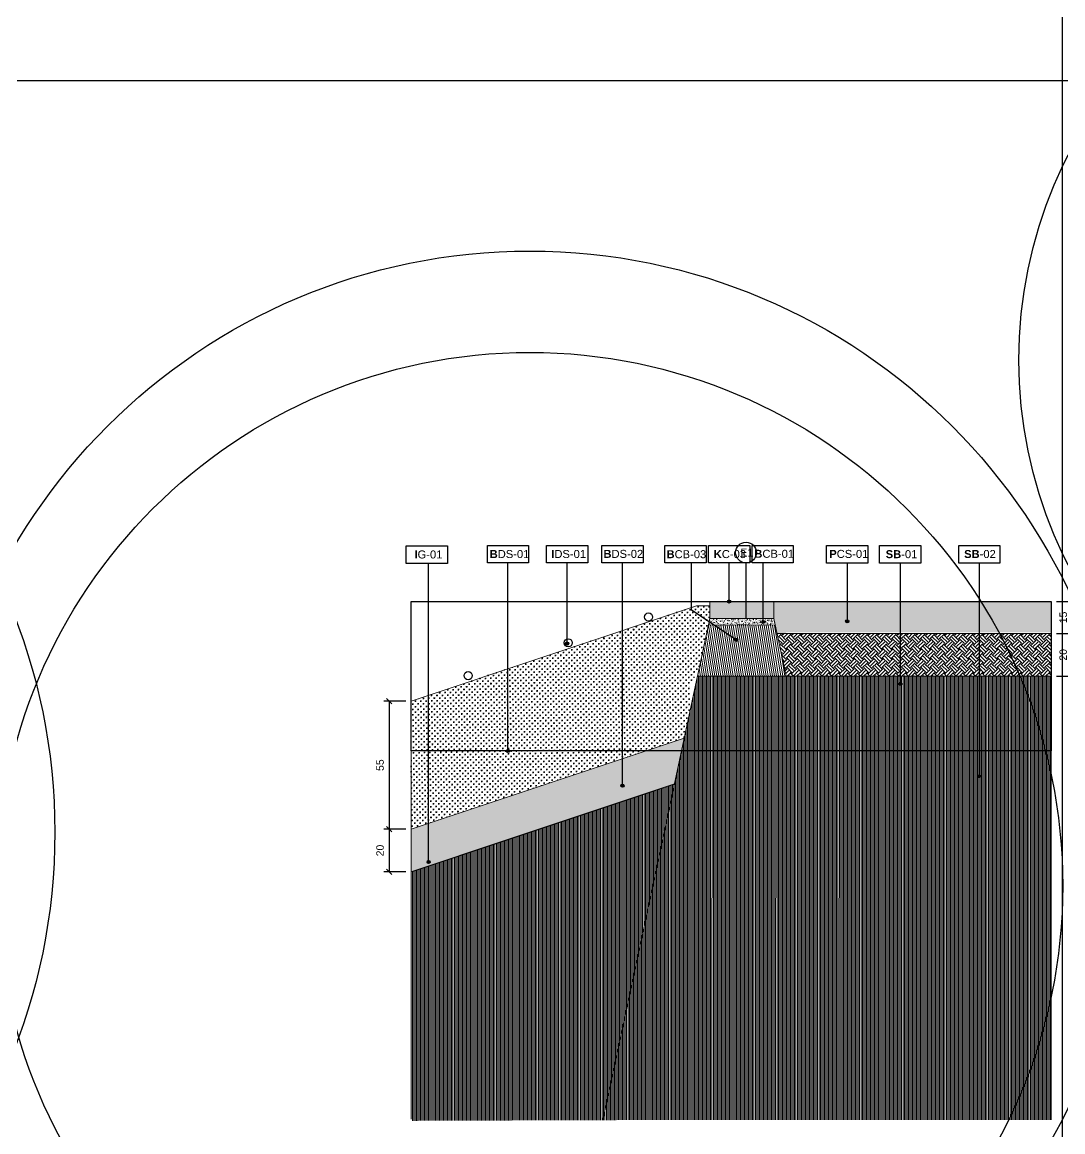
# Model space of a CAD drawing. Header units: metres. Extents: x -325 to 301, y -147 to 149.
# Drawn here: x 17.36 to 22.24, y 68.53 to 73.73 of the extents above; entities that cross this region are included whole.
import ezdxf

# ---------------------------------------------------------------- set-up
doc = ezdxf.new("R2010")
doc.units = ezdxf.units.M
doc.linetypes.add('ACAD_ISO03W100', pattern=[30, 12, -18])
doc.layers.get('Defpoints').update_dxf_attribs({"lineweight": 13})
for name, color, linetype, plot in [('-aux', 50, 'Continuous', False), ('-AUX-QAD', 5, 'Continuous', False), ('-AUX-TWQ', 1, 'Continuous', False), ('-AUX_RIM', 2, 'Continuous', False)]:
    doc.layers.add(name, color=color, linetype=linetype, plot=plot)
doc.layers.add('0-TX-1_25', color=7, linetype='Continuous', true_color=0x3f4f7f)
doc.layers.add('3-TR-paviment fort', color=7, linetype='Continuous', true_color=0xd1d1d1)
for name, color, linetype in [('02-L-Geotextile', 32, 'Continuous'), ('02-TRAÇ-D-linia 2', 251, 'Continuous'), ('10-DET-encoixinat', 37, 'Continuous'), ('10-DET_TERRENY_sol estructural', 251, 'Continuous'), ('A-KEYPLAN_HATCH', 7, 'Continuous'), ('A_TEXT_2', 7, 'Continuous'), ('EIT_2 projeccio', 252, 'Continuous')]:
    doc.layers.add(name, color=color, linetype=linetype)
for name, color, linetype, lineweight in [('1-CM', 7, 'Continuous', 0), ('2-L-secció', 1, 'Continuous', 0), ('3-TR Formigó', 252, 'Continuous', 0), ('3-TR Seleccionat', 44, 'Continuous', 0), ('3-TR Tot-u', 37, 'Continuous', 0)]:
    doc.layers.add(name, color=color, linetype=linetype, lineweight=lineweight)
doc.layers.add('3-TR tot_u', color=7, linetype='Continuous', lineweight=5, true_color=0x787878)
doc.styles.get("Standard").update_dxf_attribs({"font": 'arial.ttf'})
doc.styles.add('x-llegenda materials$0$ENGRAVERS', font='TT0586M.TTF')
doc.dimstyles.new('ISO-25', dxfattribs={"dimtxt": 0.1, "dimasz": 0.1, "dimexe": 0.1, "dimexo": 0.1, "dimgap": 0.1, "dimtad": 1, "dimdec": 0, "dimlfac": 100, "dimzin": 9, "dimtxsty": 'Standard', "dimblk": 'OBLIQUE', "dimcen": 0.1, "dimadec": 0, "dimazin": 0, "dimtfac": 1, "dimtdec": 0, "dimtmove": 0, "dimatfit": 3, "dimldrblk": 'OBLIQUE', "dimfxl": 1, "dimarcsym": 0})
pattern_1 = [(91, (5.02608, 1.390441), (-0.0129197113, 0.0124764202), [0.00635, -0.01905]), (181, (5.029199, 1.393671), (-0.0124764202, -0.0129197113), [0.00635, -0.01905])]

# ---------------------------------------------------------------- blocks, each defined once
blk = doc.blocks.new('hatch keyplan 2')
at = {"layer": 'A-KEYPLAN_HATCH'}
blk.add_lwpolyline([(0, 0.00548), (0.01287, 0.00548), (0.01287, 0), (0, 0)], close=True, dxfattribs=at)
blk = doc.blocks.new('hatch keyplan')
at = {"layer": 'A-KEYPLAN_HATCH'}
blk.add_blockref('hatch keyplan 2', (1.43058, 0.85215), dxfattribs=at)
blk = doc.blocks.new('B-DS01')
at = {"layer": 'A-KEYPLAN_HATCH'}
blk.add_blockref('hatch keyplan', (-1.43058, -0.85215), dxfattribs=at)
at = {"layer": 'A_TEXT_2', "insert": (-0.0008, 0.00403), "char_height": 0.0025, "attachment_point": 1}
blk.add_mtext_dynamic_manual_height_columns('\\pi0.00152;{\\fArial|b1|i0|c0|p34;B}DS-01', width=0.0145619, gutter_width=0.015, heights=[0], dxfattribs=at)
blk = doc.blocks.new('B-DS02')
at = {"layer": 'A-KEYPLAN_HATCH'}
blk.add_blockref('hatch keyplan', (-1.43058, -0.85215), dxfattribs=at)
at = {"layer": 'A_TEXT_2', "insert": (-0.0008, 0.00408), "char_height": 0.0025, "attachment_point": 1}
blk.add_mtext_dynamic_manual_height_columns('\\pi0.00129;{\\fArial|b1|i0|c0|p34;B}DS-02', width=0.0145619, gutter_width=0.015, heights=[0], dxfattribs=at)
blk = doc.blocks.new('I-06A')
at = {"layer": 'A-KEYPLAN_HATCH'}
blk.add_blockref('hatch keyplan', (-1.43058, -0.85215), dxfattribs=at)
at = {"layer": 'A_TEXT_2', "insert": (-0.0008, 0.00405), "char_height": 0.0025, "attachment_point": 1}
blk.add_mtext_dynamic_manual_height_columns('\\pi0.00229;{\\fArial|b1|i0|c0|p34;I}DS-01', width=0.0145619, gutter_width=0.015, heights=[0], dxfattribs=at)
blk = doc.blocks.new('K02')
at = {"layer": 'A-KEYPLAN_HATCH'}
blk.add_blockref('hatch keyplan', (-1.43058, -0.85215), dxfattribs=at)
at = {"layer": 'A_TEXT_2', "insert": (-0.0008, 0.00402), "char_height": 0.0025, "attachment_point": 1}
blk.add_mtext_dynamic_manual_height_columns('\\pi0.00244;{\\fArial|b1|i0|c0|p34;K}C-03', width=0.0145619, gutter_width=0.015, heights=[0], dxfattribs=at)
blk = doc.blocks.new('B-CB03')
at = {"layer": 'A-KEYPLAN_HATCH'}
blk.add_blockref('hatch keyplan', (-1.43058, -0.85215), dxfattribs=at)
at = {"layer": 'A_TEXT_2', "insert": (-0.0008, 0.00398), "char_height": 0.0025, "attachment_point": 1}
blk.add_mtext_dynamic_manual_height_columns('\\pi0.00128;{\\fArial|b1|i0|c0|p34;B}CB-03', width=0.0145619, gutter_width=0.015, heights=[0], dxfattribs=at)
blk = doc.blocks.new('B-CB01')
at = {"layer": 'A-KEYPLAN_HATCH'}
blk.add_blockref('hatch keyplan', (-1.43058, -0.85215), dxfattribs=at)
at = {"layer": 'A_TEXT_2', "insert": (-0.0008, 0.00411), "char_height": 0.0025, "attachment_point": 1}
blk.add_mtext_dynamic_manual_height_columns('\\pi0.00152;{\\fArial|b1|i0|c0|p34;B}CB-01', width=0.0145619, gutter_width=0.015, heights=[0], dxfattribs=at)
blk = doc.blocks.new('POINT')
at = {"layer": '0-TX-1_25'}
h = blk.add_hatch(dxfattribs=at)
h.set_pattern_fill('ANGLE', color=256)
h.set_pattern_definition([(0, (-83.747, -12.726), (0, 6.985), [5.08, -1.905]), (90, (-83.747, -12.726), (-6.985, 4e-16), [5.08, -1.905])])
edge = h.paths.add_edge_path()
edge.add_arc((0, 0), 0.0075, 0, 360)
h = blk.add_hatch(color=256, dxfattribs=at)
h.dxf.hatch_style = 1
edge = h.paths.add_edge_path()
edge.add_arc((0, 0), 0.0075, 0, 360)
blk.add_circle((0, 0), 0.0075, dxfattribs=at)
blk = doc.blocks.new('_Oblique')
at = {"color": 0, "lineweight": -2}
blk.add_line((-0.5, -0.5), (0.5, 0.5), dxfattribs=at)
blk = doc.blocks.new('*D1116')
at = {"layer": '0-TX-1_25', "color": 0, "lineweight": -2, "transparency": 16777216}
for p, q in [((22.2057, 71.0166), (22.3054, 71.0166)), ((22.2804, 71.0166), (22.2804, 70.8666)), ((22.2057, 70.8666), (22.3054, 70.8666))]:
    blk.add_line(p, q, dxfattribs=at)
at = {"layer": 'Defpoints', "color": 0, "transparency": 16777216}
for p in [(22.1807, 71.0166), (22.1807, 70.8666), (22.2804, 70.8666)]:
    blk.add_point(p, dxfattribs=at)
at = {"layer": '0-TX-1_25', "color": 0, "lineweight": -2, "transparency": 16777216, "xscale": 0.025, "yscale": 0.025, "zscale": 0.025}
for p, rotation in [((22.2804, 71.0166), 90), ((22.2804, 70.8666), 270)]:
    blk.add_blockref('_Oblique', p, dxfattribs=dict(at, rotation=rotation))
at = {"layer": '0-TX-1_25', "color": 0, "transparency": 16777216, "insert": (22.2376, 70.9416), "char_height": 0.035, "attachment_point": 5, "rotation": 90}
blk.add_mtext('15', dxfattribs=at)
blk = doc.blocks.new('*D1117')
at = {"layer": '0-TX-1_25', "color": 0, "lineweight": -2, "transparency": 16777216}
for p, q in [((22.2057, 70.8666), (22.3054, 70.8666)), ((22.2804, 70.8666), (22.2804, 70.6666)), ((22.2057, 70.6666), (22.3054, 70.6666))]:
    blk.add_line(p, q, dxfattribs=at)
at = {"layer": 'Defpoints', "color": 0, "transparency": 16777216}
for p in [(22.1807, 70.8666), (22.1807, 70.6666), (22.2804, 70.6666)]:
    blk.add_point(p, dxfattribs=at)
at = {"layer": '0-TX-1_25', "color": 0, "lineweight": -2, "transparency": 16777216, "xscale": 0.025, "yscale": 0.025, "zscale": 0.025}
for p, rotation in [((22.2804, 70.8666), 90), ((22.2804, 70.6666), 270)]:
    blk.add_blockref('_Oblique', p, dxfattribs=dict(at, rotation=rotation))
at = {"layer": '0-TX-1_25', "color": 0, "transparency": 16777216, "insert": (22.2376, 70.7666), "char_height": 0.035, "attachment_point": 5, "rotation": 90}
blk.add_mtext('20', dxfattribs=at)
blk = doc.blocks.new('PCS01')
at = {"layer": 'A-KEYPLAN_HATCH'}
blk.add_blockref('hatch keyplan', (-1.42958, -0.85215), dxfattribs=at)
at = {"layer": 'A_TEXT_2', "insert": (0.0002, 0.00411), "char_height": 0.0025, "attachment_point": 1}
blk.add_mtext_dynamic_manual_height_columns('\\pi0.00161;{\\fArial|b1|i0|c0|p34;P}CS-01', width=0.0145619, gutter_width=0.015, heights=[0], dxfattribs=at)
blk = doc.blocks.new('SB-01')
at = {"layer": 'A-KEYPLAN_HATCH'}
blk.add_blockref('hatch keyplan', (-1.43058, -0.85215), dxfattribs=at)
at = {"layer": 'A_TEXT_2', "insert": (-0.0008, 0.00403), "char_height": 0.0025, "attachment_point": 1}
blk.add_mtext_dynamic_manual_height_columns('\\pi0.00271;{\\fArial|b1|i0|c0|p34;SB}-01', width=0.0145619, gutter_width=0.015, heights=[0], dxfattribs=at)
blk = doc.blocks.new('SB-02')
at = {"layer": 'A-KEYPLAN_HATCH'}
blk.add_blockref('hatch keyplan', (-1.43058, -0.85215), dxfattribs=at)
at = {"layer": 'A_TEXT_2', "insert": (-0.0008, 0.00408), "char_height": 0.0025, "attachment_point": 1}
blk.add_mtext_dynamic_manual_height_columns('\\pi0.00249;{\\fArial|b1|i0|c0|p34;SB}-02', width=0.0145619, gutter_width=0.015, heights=[0], dxfattribs=at)
blk = doc.blocks.new('*U460')
at = {"layer": '-aux'}
blk.add_lwpolyline([(0, 0.7), (3, 0.7), (3, 0), (0, 0), (0, 0.7)], dxfattribs=at)
blk = doc.blocks.new('*D1328')
at = {"layer": '0-TX-1_25', "color": 0, "lineweight": -2, "transparency": 16777216}
for p, q in [((19.1557, 70.5499), (19.053, 70.5499)), ((19.078, 70.5499), (19.078, 69.9498)), ((19.1557, 69.9498), (19.053, 69.9498))]:
    blk.add_line(p, q, dxfattribs=at)
at = {"layer": 'Defpoints', "color": 0, "transparency": 16777216}
for p in [(19.1807, 70.5499), (19.078, 69.9498), (19.1807, 69.9498)]:
    blk.add_point(p, dxfattribs=at)
at = {"layer": '0-TX-1_25', "color": 0, "lineweight": -2, "transparency": 16777216, "xscale": 0.025, "yscale": 0.025, "zscale": 0.025}
for p, rotation in [((19.078, 70.5499), 90), ((19.078, 69.9498), 270)]:
    blk.add_blockref('_Oblique', p, dxfattribs=dict(at, rotation=rotation))
at = {"layer": '0-TX-1_25', "color": 0, "transparency": 16777216, "insert": (19.0353, 70.2498), "char_height": 0.035, "attachment_point": 5, "rotation": 90}
blk.add_mtext('55', dxfattribs=at)
blk = doc.blocks.new('*D1327')
at = {"layer": '0-TX-1_25', "color": 0, "lineweight": -2, "transparency": 16777216}
for p, q in [((19.1557, 69.9498), (19.053, 69.9498)), ((19.078, 69.9498), (19.078, 69.7498)), ((19.1557, 69.7498), (19.053, 69.7498))]:
    blk.add_line(p, q, dxfattribs=at)
at = {"layer": 'Defpoints', "color": 0, "transparency": 16777216}
for p in [(19.1807, 69.9498), (19.078, 69.7498), (19.1807, 69.7498)]:
    blk.add_point(p, dxfattribs=at)
at = {"layer": '0-TX-1_25', "color": 0, "lineweight": -2, "transparency": 16777216, "xscale": 0.025, "yscale": 0.025, "zscale": 0.025}
for p, rotation in [((19.078, 69.9498), 90), ((19.078, 69.7498), 270)]:
    blk.add_blockref('_Oblique', p, dxfattribs=dict(at, rotation=rotation))
at = {"layer": '0-TX-1_25', "color": 0, "transparency": 16777216, "insert": (19.0352, 69.8498), "char_height": 0.035, "attachment_point": 5, "rotation": 90}
blk.add_mtext('20', dxfattribs=at)
blk = doc.blocks.new('IG01')
at = {"layer": 'A-KEYPLAN_HATCH', "xscale": 10, "yscale": 10, "zscale": 10}
blk.add_blockref('hatch keyplan', (-14.3058, -8.5215), dxfattribs=at)
at = {"layer": 'A_TEXT_2', "insert": (-0.008, 0.0405), "char_height": 0.025, "attachment_point": 1}
blk.add_mtext_dynamic_manual_height_columns('\\pi0.03354;{\\fArial|b1|i0|c0|p34;I}G-01', width=0.145619, gutter_width=0.15, heights=[0], dxfattribs=at)

msp = doc.modelspace()

# ---------------------------------------------------------------- hatches: boundary and pattern name
at = {"layer": '10-DET-encoixinat'}
h = msp.add_hatch(dxfattribs=at)
h.set_pattern_fill('CROSS', color=256, scale=0.002, angle=91)
h.set_pattern_definition(pattern_1)
h.paths.add_polyline_path([(20.5405, 70.7482), (20.5807, 70.9367), (20.5807, 70.9954), (20.5178, 70.9956), (20.3837, 70.9509), (20.3837, 70.8203)])
h = msp.add_hatch(dxfattribs=at)
h.set_pattern_fill('CROSS', color=256, scale=0.002, angle=91)
h.set_pattern_definition(pattern_1)
h.paths.add_polyline_path([(20.4611, 70.3764), (20.4879, 70.5019), (20.4879, 70.6166), (20.5307, 70.7089), (20.5475, 70.745), (20.3837, 70.8203), (20.3837, 70.9509), (19.6969, 70.722), (19.6969, 70.1218)])
h = msp.add_hatch(dxfattribs=at)
h.set_pattern_fill('CROSS', color=256, scale=0.002, angle=91)
h.set_pattern_definition(pattern_1)
h.paths.add_polyline_path([(19.1807, 70.5499), (19.1807, 69.9498), (19.6969, 70.1218), (19.6969, 70.722)])
at = {"layer": '10-DET_TERRENY_sol estructural'}
h = msp.add_hatch(dxfattribs=at)
h.set_pattern_fill('AR-SAND', color=256, scale=0.0002, angle=-44.3017)
h.set_pattern_definition([(353.198293, (-2.052421, 75.788467), (0.006607463, 0.0072286904), [0, -0.0077216, 0, -0.008636, 0, -0.008255]), (323.198293, (-2.052421, 75.788467), (0.016447362, 0.003980962), [0, -0.0041656, 0, -0.0069596, 0, -0.002667]), (283.198293, (-2.056893, 75.7928315), (0.0113418964, -0.0110285894), [0, -0.00254, 0, -0.009144, 0, -0.011938]), (273.198293, (-2.056893, 75.792831), (0.0140431584, -0.00747503), [0, -0.00127, 0, -0.0059944, 0, -0.006858])])
h.paths.add_polyline_path([(19.1807, 69.9498), (19.1807, 69.7498), (20.4151, 70.1611), (20.4611, 70.3764)])
at = {"layer": '3-TR Formigó'}
h = msp.add_hatch(dxfattribs=at)
h.set_pattern_fill('ANSI31', color=256, scale=0.003, angle=234.1752, style=0)
h.set_pattern_definition([(279.17524, (23.564911, 70.615876), (0.00940313, 0.001518806), [])])
h.paths.add_polyline_path([(20.5234, 70.6666), (20.9385, 70.6666), (20.8874, 70.9059), (20.5753, 70.9064)])
at = {"layer": '3-TR Seleccionat'}
h = msp.add_hatch(dxfattribs=at)
h.set_pattern_fill('ANSI31', color=256, scale=0.002, angle=45, style=0)
h.set_pattern_definition([(90, (-441052.663088, -650765.8508914), (-0.00635, 1e-18), [])])
h.paths.add_polyline_path([(20.5231, 70.6666), (20.4879, 70.5019), (20.0789, 68.5872), (22.1807, 68.5885), (22.1807, 70.6666)])
h = msp.add_hatch(dxfattribs=at)
h.set_pattern_fill('ANSI31', color=256, scale=0.002, angle=45, style=0)
h.set_pattern_definition([(90, (5.02608, 1.390441), (-0.00635, 0), [])])
h.paths.add_polyline_path([(19.1807, 69.7498), (19.1807, 68.584), (20.0789, 68.5872), (20.4151, 70.1611)])
at = {"layer": '3-TR Tot-u'}
h = msp.add_hatch(dxfattribs=at)
h.set_pattern_fill('EARTH', color=256, scale=0.005, angle=-80.8248, style=0)
h.set_pattern_definition([(44.999999995, (-269509.999555, 738633.012828), (3.8e-12, 0.0449012806053), [0.03175, -0.03175]), (44.999999995, (-269510.007974, 738633.021247), (3.8e-12, 0.0449012806053), [0.03175, -0.03175]), (44.999999995, (-269510.016393, 738633.029666), (3.8e-12, 0.0449012806053), [0.03175, -0.03175]), (134.999999995, (-269510.016393, 738633.03528), (-0.0449012806053, 3.8e-12), [0.03175, -0.03175]), (134.999999995, (-269510.007974, 738633.043698), (-0.0449012806053, 3.8e-12), [0.03175, -0.03175]), (134.999999995, (-269509.999555, 738633.052117), (-0.0449012806053, 3.8e-12), [0.03175, -0.03175])])
h.paths.add_polyline_path([(20.9384, 70.6666), (22.1807, 70.6666), (22.1807, 70.8666), (20.8958, 70.8666), (20.9283, 70.7141)])
at = {"layer": '3-TR tot_u'}
h = msp.add_hatch(dxfattribs=at)
h.set_pattern_fill('AR-CONC', color=256, scale=0.0002, angle=90.2664)
h.set_pattern_definition([(140.266414, (5.02608, 0), (0.003018359, 0.036451363), [0.00381, -0.04191]), (85.266414, (5.02608, 0), (-0.038178181, -0.007226283), [0.003048, -0.033528117]), (190.71786, (5.02633, 0.003038), (-0.035159821, 0.02922508), [0.003238002, -0.035618049]), (136.450614, (5.01592, -4.7e-05), (0.008156283, 0.05425432), [0.005715, -0.062865]), (186.90197, (5.0166, 0.004474), (-0.049705466, 0.047250218), [0.004857005, -0.05342712]), (81.450565, (5.01592, -5e-05), (-0.049705466, 0.047250218), [0.004571993, -0.050291946]), (111.266414, (5.018436, 0.005045), (0.020311824, 0.030417653), [0.00381, -0.04191]), (56.266414, (5.018436, 0.005045), (-0.036894668, 0.012188985), [0.003048, -0.033528]), (161.71786, (5.02013, 0.00758), (-0.016582845, 0.042606638), [0.003238002, -0.035617988]), (127.766414, (5.02608, 0), (-0.0169136972, 0.0005390813), [0, -0.0331216, 0, -0.034036, 0, -0.033655]), (97.766414, (5.02608, 0), (-0.020098038, 0.0132706243), [0, -0.0194056, 0, -0.0323596, 0, -0.012827]), (57.766414, (5.026132, -0.011328), (0.0010196429, 0.0271231534), [0, -0.0127, 0, -0.039624, 0, -0.052578]), (47.766414, (5.026156, -0.016408), (-0.005222997, 0.0296018704), [0, -0.01651, 0, -0.0263144, 0, -0.037338])])
edge = h.paths.add_edge_path()
edge.add_line((20.8807, 71.0166), (22.1807, 71.0166))
edge.add_line((22.1807, 71.0166), (22.1807, 70.8726))
edge.add_line((22.1807, 70.8726), (20.9387, 70.8726))
edge.add_line((20.9387, 70.8726), (20.9387, 70.8666))
edge.add_line((20.9387, 70.8666), (20.8932, 70.8666))
edge.add_arc((20.8935, 70.8636), 0.003, 96.0457, 180)
edge.add_arc((20.8935, 70.8636), 0.003, 180, 360)
edge.add_arc((20.8935, 70.8636), 0.003, 360, 443.9543)
edge.add_line((20.8938, 70.8666), (21.1432, 70.8666))
edge.add_arc((21.1435, 70.8636), 0.003, 96.0457, 180)
edge.add_arc((21.1435, 70.8636), 0.003, 180, 360)
edge.add_arc((21.1435, 70.8636), 0.003, 360, 443.9543)
edge.add_line((21.1438, 70.8666), (21.3932, 70.8666))
edge.add_arc((21.3935, 70.8636), 0.003, 96.0457, 180)
edge.add_arc((21.3935, 70.8636), 0.003, 180, 360)
edge.add_arc((21.3935, 70.8636), 0.003, 360, 443.9543)
edge.add_line((21.3938, 70.8666), (21.6432, 70.8666))
edge.add_arc((21.6435, 70.8636), 0.003, 96.0457, 180)
edge.add_arc((21.6435, 70.8636), 0.003, 180, 360)
edge.add_arc((21.6435, 70.8636), 0.003, 0, 83.9543)
edge.add_line((21.6438, 70.8666), (21.8932, 70.8666))
edge.add_arc((21.8935, 70.8636), 0.003, 96.0457, 180)
edge.add_arc((21.8935, 70.8636), 0.003, 180, 360)
edge.add_arc((21.8935, 70.8636), 0.003, 360, 443.9543)
edge.add_line((21.8938, 70.8666), (22.1432, 70.8666))
edge.add_arc((22.1435, 70.8636), 0.003, 96.0457, 180)
edge.add_arc((22.1435, 70.8636), 0.003, 180, 360)
edge.add_arc((22.1435, 70.8636), 0.003, 360, 443.9543)
edge.add_line((22.1438, 70.8666), (22.1807, 70.8666))
edge.add_line((22.1807, 70.8666), (20.8959, 70.8661))
edge.add_line((20.8959, 70.8661), (20.9027, 70.8339))
edge.add_line((20.9027, 70.8339), (20.8809, 70.9359))
edge.add_line((20.8809, 70.9359), (20.8807, 71.0166))
h = msp.add_hatch(dxfattribs=at)
h.set_pattern_fill('AR-CONC', color=256, scale=9e-05, angle=89.1201)
h.set_pattern_definition([(139.120136, (-63.291709, 49.787724), (0.0016861337, 0.0163726586), [0.0017145, -0.0188595]), (84.120136, (-63.291709, 49.787724), (-0.0172417962, -0.002907487), [0.0013716, -0.0150876526]), (189.57158, (-63.291568, 49.789088), (-0.0155556617, 0.0134651714), [0.0014571008, -0.016028122]), (135.304336, (-63.29628, 49.787794), (0.0041580035, 0.024336133), [0.00257175, -0.02828925]), (185.755694, (-63.295934, 49.789822), (-0.021937625, 0.021705804), [0.002185652, -0.024042205]), (80.304287, (-63.29628, 49.787794), (-0.021937625, 0.021705804), [0.002057397, -0.022631376]), (110.120136, (-63.295102, 49.790062), (0.0094123187, 0.0135023525), [0.0017145, -0.0188595]), (55.120136, (-63.295102, 49.790062), (-0.01648955, 0.0058160805), [0.0013716, -0.0150876]), (160.57158, (-63.294318, 49.791187), (-0.0070772314, 0.019318433), [0.0014571008, -0.0160280944]), (126.620136, (-63.291709, 49.787724), (-0.00760478767, 0.00039479935), [0, -0.01490472, 0, -0.0153162, 0, -0.01514475]), (96.620136, (-63.291709, 49.787724), (-0.0089228417, 0.0061515134), [0, -0.00873252, 0, -0.01456182, 0, -0.00577215]), (56.620136, (-63.291787, 49.7826265), (0.0007029168, 0.0121937974), [0, -0.005715, 0, -0.0178308, 0, -0.0236601]), (46.620136, (-63.291822, 49.780341), (-0.002083395, 0.0133651946), [0, -0.0074295, 0, -0.01184148, 0, -0.0168021])])
h.paths.add_polyline_path([(20.8874, 70.9059), (20.8809, 70.9364), (20.5841, 70.9363), (20.575, 70.9051)])
at = {"layer": '3-TR-paviment fort'}
msp.add_hatch(color=256, dxfattribs=at).paths.add_polyline_path([(20.5807, 71.0166), (20.8807, 71.0159), (20.8806, 70.9361), (20.5805, 70.9366)])

# ---------------------------------------------------------------- linework, layer by layer
at = {"layer": '-aux'}
for points in [[(22.2345, 3.4567), (22.2345, 133.4567)], [(12.2345, 73.4567), (142.2345, 73.4567)]]:
    msp.add_lwpolyline(points, dxfattribs=at)
at = {"layer": '-AUX-QAD'}
msp.add_circle((24.1392, 72.1478), 2.1094, dxfattribs=at)
at = {"layer": '-AUX-TWQ'}
msp.add_circle((24.1194, 67.2191), 1.9853, dxfattribs=at)
at = {"layer": '-AUX_RIM'}
for centre, radius in [((14.7108, 69.9351), 2.7998), ((19.7369, 69.8583), 2.7998), ((19.7369, 69.6851), 2.4982)]:
    msp.add_circle(centre, radius, dxfattribs=at)
at = {"layer": '0-TX-1_25'}
for points in [[(19.263, 69.7959), (19.263, 71.1949)], [(19.6346, 70.3166), (19.6346, 71.1971)], [(19.912, 70.8195), (19.912, 71.1971)], [(20.1714, 70.1533), (20.1714, 71.1971)], [(20.7052, 70.8373), (20.4951, 70.9754), (20.495, 71.1971)], [(20.6714, 71.0164), (20.6713, 71.1971)], [(20.7506, 70.939), (20.7506, 71.1971)], [(20.8315, 70.9201), (20.8315, 71.1971)], [(21.2252, 71.1965), (21.2252, 70.9238)], [(21.4732, 71.1965), (21.4732, 70.6311)], [(21.8442, 71.1971), (21.8442, 70.1973)]]:
    msp.add_lwpolyline(points, dxfattribs=at)
msp.add_circle((20.7506, 71.2457), 0.0486, dxfattribs=at)
at = {"layer": '02-L-Geotextile', "linetype": 'ACAD_ISO03W100', "ltscale": 0.002, "const_width": 0.005}
msp.add_lwpolyline([(19.1859, 69.7515), (20.4151, 70.1611), (20.5231, 70.6666)], dxfattribs=at)
at = {"layer": '02-TRAÇ-D-linia 2'}
for centre in [(20.2938, 70.9438), (19.9172, 70.8226, 0), (19.4483, 70.6691, 0)]:
    msp.add_circle(centre, 0.0191, dxfattribs=at)
at = {"layer": '1-CM'}
for p, q in [((22.1807, 71.0166), (20.8807, 71.0166)), ((22.1807, 71.0166), (20.8807, 71.0166)), ((22.1807, 70.8666), (20.8958, 70.8666)), ((22.1807, 70.6666), (20.523, 70.6666))]:
    msp.add_line(p, q, dxfattribs=at)
for points in [[(20.8807, 71.0159), (20.5807, 71.0166), (20.5805, 70.9366), (20.8806, 70.9361), (20.8807, 71.0159)], [(20.5178, 70.9956), (19.1807, 70.5499)], [(20.5178, 70.9956), (20.5807, 70.9954)], [(20.5807, 70.9366), (20.2818, 69.5369)], [(20.9385, 70.6666), (20.8809, 70.9364), (20.5809, 70.9364), (20.5231, 70.6666)], [(20.5809, 70.9364), (20.8806, 70.9359)], [(20.5753, 70.9064), (20.8874, 70.9059)], [(20.4611, 70.3764), (19.1807, 69.9498)], [(20.4151, 70.1611), (19.1807, 69.7498)], [(19.1807, 69.7498), (20.4151, 70.1611)], [(20.2818, 69.5369), (20.0789, 68.5872)]]:
    msp.add_lwpolyline(points, dxfattribs=at)
at = {"layer": '2-L-secció'}
msp.add_line((22.1807, 71.0166), (22.1807, 68.5885), dxfattribs=at)
msp.add_lwpolyline([(19.1807, 70.5499), (19.1807, 68.5914)], dxfattribs=at)
at = {"layer": 'EIT_2 projeccio'}
msp.add_lwpolyline([(20.4879, 70.6166), (20.4879, 70.6166)], dxfattribs=at)

# ---------------------------------------------------------------- block references
at = {"color": 244, "true_color": 0x991b1e, "xscale": 14.99999999999007, "yscale": 14.99999999999007, "zscale": 14.99999999999007}
msp.add_blockref('K02', (20.5747, 71.1971), dxfattribs=at)
at = {"layer": '0-TX-1_25'}
for name, p, xscale, yscale, zscale in [('B-DS01', (19.5381, 71.1971), 14.99999999999999, 14.99999999999999, 14.99999999999999), ('I-06A', (19.8154, 71.1971), 14.99999999999999, 14.99999999999999, 14.99999999999999), ('B-DS02', (20.0749, 71.1971), 14.99999999999999, 14.99999999999999, 14.99999999999999), ('B-CB03', (20.3707, 71.1971), 15, 15, 15), ('B-CB01', (20.7788, 71.1971), 15, 15, 15), ('SB-01', (21.3767, 71.1965), 15, 15, 15), ('SB-02', (21.7476, 71.1965), 15, 15, 15)]:
    msp.add_blockref(name, p, dxfattribs=dict(at, xscale=xscale, yscale=yscale, zscale=zscale))
for p in [(20.6713, 71.0164), (20.8315, 70.9201), (21.2252, 70.9238), (19.912, 70.8195), (20.7051, 70.8373), (21.4732, 70.6311), (19.6346, 70.3166), (21.8442, 70.1973), (20.1714, 70.1533), (19.263, 69.7959)]:
    msp.add_blockref('POINT', p, dxfattribs=at)
at = {"layer": '1-CM', "xscale": 1.5, "yscale": 1.5, "zscale": 1.5}
msp.add_blockref('IG01', (19.1582, 71.1949), dxfattribs=at)
at = {"layer": '1-CM'}
msp.add_blockref('*U460', (19.1807, 70.3166), dxfattribs=at)
at = {"layer": 'A-KEYPLAN_HATCH', "xscale": 14.99999999999007, "yscale": 14.99999999999007, "zscale": 14.99999999999007}
msp.add_blockref('PCS01', (21.1136, 71.1965), dxfattribs=at)

# ---------------------------------------------------------------- texts
at = {"layer": '0-TX-1_25', "insert": (20.7239, 71.3896), "char_height": 0.0375, "width": 1.92101, "attachment_point": 1, "style": 'x-llegenda materials$0$ENGRAVERS'}
msp.add_mtext('\\P\\PE1', dxfattribs=at)

# ---------------------------------------------------------------- dimensions: what is measured, and where the dimension line sits
at = {"layer": '0-TX-1_25'}
for base, p1, p2, picture, middle in [((22.2804, 70.8666), (22.1807, 71.0166), (22.1807, 70.8666), '*D1116', (22.2376, 70.9416)), ((22.2804, 70.6666), (22.1807, 70.8666), (22.1807, 70.6666), '*D1117', (22.2376, 70.7666)), ((19.078, 69.7498), (19.1807, 69.9498), (19.1807, 69.7498), '*D1327', (19.0352, 69.8498))]:
    dim = msp.add_linear_dim(base=base, p1=p1, p2=p2, angle=90, dimstyle='ISO-25', override={"dimtxt": 0.035, "dimasz": 0.025, "dimexe": 0.025, "dimexo": 0.025, "dimgap": 0.025, "dimblk1": 'Oblique', "dimblk2": 'Oblique', "dimsah": 1, "dimfxl": 0.1, "dimfxlon": 1, "dimarcsym": 1}, dxfattribs=at)
    dim.commit()
    dim.dimension.update_dxf_attribs({"geometry": picture, "text_midpoint": middle})
dim = msp.add_linear_dim(base=(19.078, 69.9498), p1=(19.1807, 70.5499), p2=(19.1807, 69.9498), angle=90, text='55', dimstyle='ISO-25', override={"dimtxt": 0.035, "dimasz": 0.025, "dimexe": 0.025, "dimexo": 0.025, "dimgap": 0.025, "dimblk1": 'Oblique', "dimblk2": 'Oblique', "dimsah": 1, "dimfxl": 0.1, "dimfxlon": 1, "dimarcsym": 1}, dxfattribs=at)
dim.commit()
dim.dimension.update_dxf_attribs({"geometry": '*D1328', "text_midpoint": (19.0353, 70.2498)})

doc.saveas('drawing.dxf')
